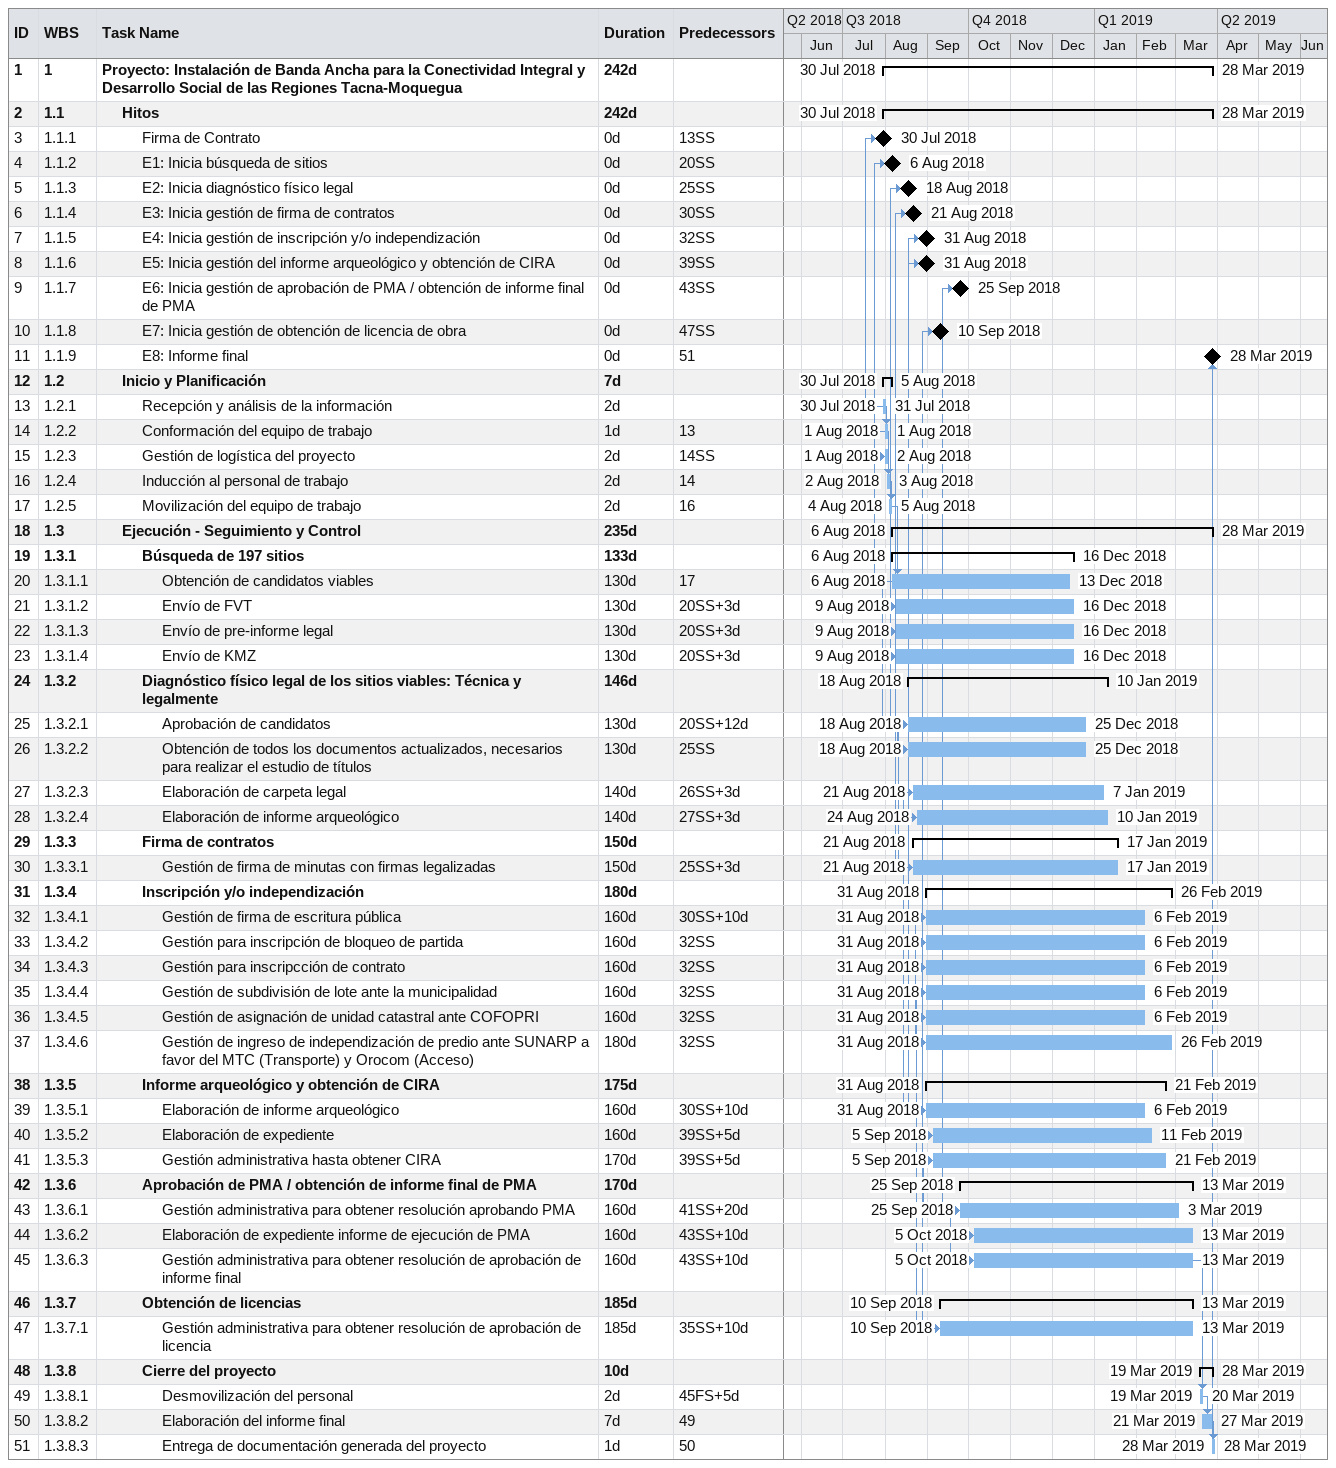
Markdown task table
| ID | WBS | Task | Duration | Start | Finish | Predecessors |
|---|---|---|---|---|---|---|
| 1 | 1 | **Proyecto: Instalación de Banda Ancha para la Conectividad Integral y Desarrollo Social de las Regiones Tacna-Moquegua** | 242d | 2018-07-30 | 2019-03-28 |  |
| 2 | 1.1 | **Hitos** | 242d | 2018-07-30 | 2019-03-28 |  |
| 3 | 1.1.1 | Firma de Contrato | 0d | 2018-07-30 | 2018-07-30 | 13SS |
| 4 | 1.1.2 | E1: Inicia búsqueda de sitios | 0d | 2018-08-06 | 2018-08-06 | 20SS |
| 5 | 1.1.3 | E2: Inicia diagnóstico físico legal | 0d | 2018-08-18 | 2018-08-18 | 25SS |
| 6 | 1.1.4 | E3: Inicia gestión de firma de contratos | 0d | 2018-08-21 | 2018-08-21 | 30SS |
| 7 | 1.1.5 | E4: Inicia gestión de inscripción y/o independización | 0d | 2018-08-31 | 2018-08-31 | 32SS |
| 8 | 1.1.6 | E5: Inicia gestión del informe arqueológico y obtención de CIRA | 0d | 2018-08-31 | 2018-08-31 | 39SS |
| 9 | 1.1.7 | E6: Inicia gestión de aprobación de PMA / obtención de informe final de PMA | 0d | 2018-09-25 | 2018-09-25 | 43SS |
| 10 | 1.1.8 | E7: Inicia gestión de obtención de licencia de obra | 0d | 2018-09-10 | 2018-09-10 | 47SS |
| 11 | 1.1.9 | E8: Informe final | 0d | 2019-03-28 | 2019-03-28 | 51 |
| 12 | 1.2 | **Inicio y Planificación** | 7d | 2018-07-30 | 2018-08-05 |  |
| 13 | 1.2.1 | Recepción y análisis de la información | 2d | 2018-07-30 | 2018-07-31 |  |
| 14 | 1.2.2 | Conformación del equipo de trabajo | 1d | 2018-08-01 | 2018-08-01 | 13 |
| 15 | 1.2.3 | Gestión de logística del proyecto | 2d | 2018-08-01 | 2018-08-02 | 14SS |
| 16 | 1.2.4 | Inducción al personal de trabajo | 2d | 2018-08-02 | 2018-08-03 | 14 |
| 17 | 1.2.5 | Movilización del equipo de trabajo | 2d | 2018-08-04 | 2018-08-05 | 16 |
| 18 | 1.3 | **Ejecución - Seguimiento y Control** | 235d | 2018-08-06 | 2019-03-28 |  |
| 19 | 1.3.1 | **Búsqueda de 197 sitios** | 133d | 2018-08-06 | 2018-12-16 |  |
| 20 | 1.3.1.1 | Obtención de candidatos viables | 130d | 2018-08-06 | 2018-12-13 | 17 |
| 21 | 1.3.1.2 | Envío de FVT | 130d | 2018-08-09 | 2018-12-16 | 20SS+3d |
| 22 | 1.3.1.3 | Envío de pre-informe legal | 130d | 2018-08-09 | 2018-12-16 | 20SS+3d |
| 23 | 1.3.1.4 | Envío de KMZ | 130d | 2018-08-09 | 2018-12-16 | 20SS+3d |
| 24 | 1.3.2 | **Diagnóstico físico legal de los sitios viables: Técnica y legalmente** | 146d | 2018-08-18 | 2019-01-10 |  |
| 25 | 1.3.2.1 | Aprobación de candidatos | 130d | 2018-08-18 | 2018-12-25 | 20SS+12d |
| 26 | 1.3.2.2 | Obtención de todos los documentos actualizados, necesarios para realizar el estudio de títulos | 130d | 2018-08-18 | 2018-12-25 | 25SS |
| 27 | 1.3.2.3 | Elaboración de carpeta legal | 140d | 2018-08-21 | 2019-01-07 | 26SS+3d |
| 28 | 1.3.2.4 | Elaboración de informe arqueológico | 140d | 2018-08-24 | 2019-01-10 | 27SS+3d |
| 29 | 1.3.3 | **Firma de contratos** | 150d | 2018-08-21 | 2019-01-17 |  |
| 30 | 1.3.3.1 | Gestión de firma de minutas con firmas legalizadas | 150d | 2018-08-21 | 2019-01-17 | 25SS+3d |
| 31 | 1.3.4 | **Inscripción y/o independización** | 180d | 2018-08-31 | 2019-02-26 |  |
| 32 | 1.3.4.1 | Gestión de firma de escritura pública | 160d | 2018-08-31 | 2019-02-06 | 30SS+10d |
| 33 | 1.3.4.2 | Gestión para inscripción de bloqueo de partida | 160d | 2018-08-31 | 2019-02-06 | 32SS |
| 34 | 1.3.4.3 | Gestión para inscripcción de contrato | 160d | 2018-08-31 | 2019-02-06 | 32SS |
| 35 | 1.3.4.4 | Gestión de subdivisión de lote ante la municipalidad | 160d | 2018-08-31 | 2019-02-06 | 32SS |
| 36 | 1.3.4.5 | Gestión de asignación de unidad catastral ante COFOPRI | 160d | 2018-08-31 | 2019-02-06 | 32SS |
| 37 | 1.3.4.6 | Gestión de ingreso de independización de predio ante SUNARP a favor del MTC (Transporte) y Orocom (Acceso) | 180d | 2018-08-31 | 2019-02-26 | 32SS |
| 38 | 1.3.5 | **Informe arqueológico y obtención de CIRA** | 175d | 2018-08-31 | 2019-02-21 |  |
| 39 | 1.3.5.1 | Elaboración de informe arqueológico | 160d | 2018-08-31 | 2019-02-06 | 30SS+10d |
| 40 | 1.3.5.2 | Elaboración de expediente | 160d | 2018-09-05 | 2019-02-11 | 39SS+5d |
| 41 | 1.3.5.3 | Gestión administrativa hasta obtener CIRA | 170d | 2018-09-05 | 2019-02-21 | 39SS+5d |
| 42 | 1.3.6 | **Aprobación de PMA / obtención de informe final de PMA** | 170d | 2018-09-25 | 2019-03-13 |  |
| 43 | 1.3.6.1 | Gestión administrativa para obtener resolución aprobando PMA | 160d | 2018-09-25 | 2019-03-03 | 41SS+20d |
| 44 | 1.3.6.2 | Elaboración de expediente informe de ejecución de PMA | 160d | 2018-10-05 | 2019-03-13 | 43SS+10d |
| 45 | 1.3.6.3 | Gestión administrativa para obtener resolución de aprobación de informe final | 160d | 2018-10-05 | 2019-03-13 | 43SS+10d |
| 46 | 1.3.7 | **Obtención de licencias** | 185d | 2018-09-10 | 2019-03-13 |  |
| 47 | 1.3.7.1 | Gestión administrativa para obtener resolución de aprobación de licencia | 185d | 2018-09-10 | 2019-03-13 | 35SS+10d |
| 48 | 1.3.8 | **Cierre del proyecto** | 10d | 2019-03-19 | 2019-03-28 |  |
| 49 | 1.3.8.1 | Desmovilización del personal | 2d | 2019-03-19 | 2019-03-20 | 45FS+5d |
| 50 | 1.3.8.2 | Elaboración del informe final | 7d | 2019-03-21 | 2019-03-27 | 49 |
| 51 | 1.3.8.3 | Entrega de documentación generada del proyecto | 1d | 2019-03-28 | 2019-03-28 | 50 |
